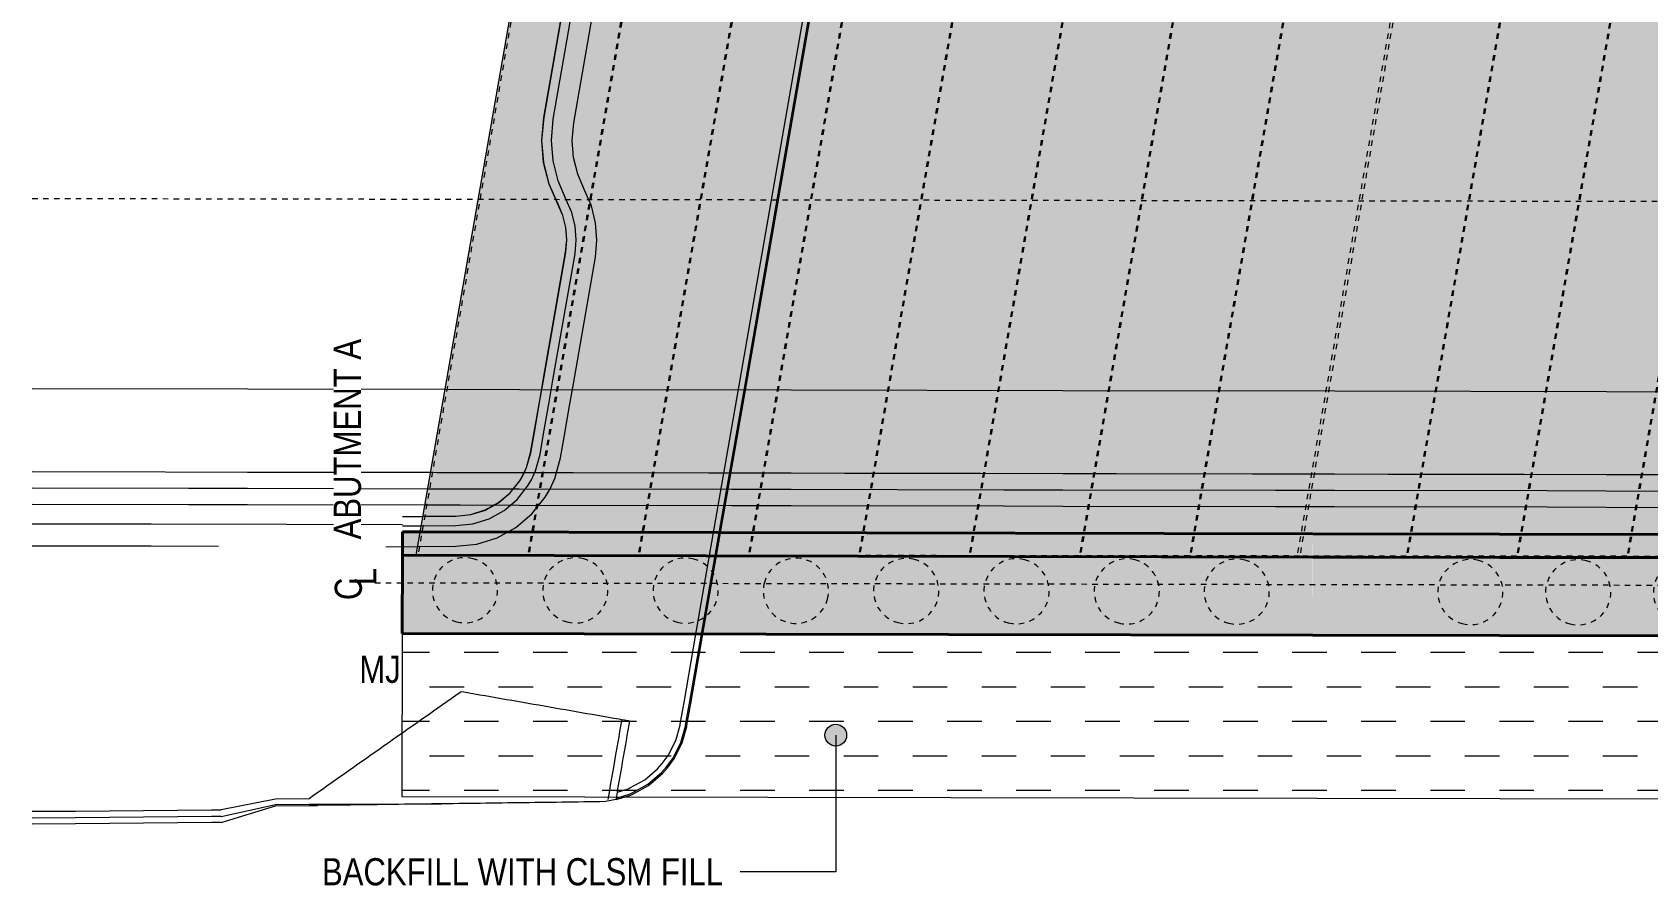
# Model space of a CAD drawing. Header units: metres. Extents: x -1160 to -900, y 3 to 561.
# Drawn here: x -1019.93 to -990.21, y 503.1 to 518.81 of the extents above; entities that cross this region are included whole.
import ezdxf

# ---------------------------------------------------------------- set-up
doc = ezdxf.new("R2010")
doc.units = ezdxf.units.M
for name, pattern in [('Hidden', [0.007144, 0.004763, -0.002381]), ('IMPORT-LNMK-LineCont _3_', [0.004, 0.001, -0.003]), ('JacobsDash', [0.0045, 0.003, -0.0015]), ('JacobsGridLine', [0.0145, 0.01, -0.001, 0.0025, -0.001])]:
    doc.linetypes.add(name, pattern=pattern)
for name, color, linetype, lineweight in [('A-ANNO-NOTE', 7, 'Continuous', 9), ('A-DETL', 7, 'Continuous', 13), ('A-DETL-GENF', 7, 'Continuous', 9), ('G-ANNO-TEXT', 7, 'Continuous', 9), ('S-BEAM', 7, 'Continuous', 40), ('S-BEAM-HDLN', 7, 'JacobsDash', 15), ('S-FNDN-HDLN', 7, 'JacobsDash', 15), ('S-GRID', 7, 'Continuous', 9)]:
    doc.layers.add(name, color=color, linetype=linetype, lineweight=lineweight)
doc.styles.add('Arial Narrow', font='ARIALN.TTF', dxfattribs={"height": 0.5})
doc.styles.add('Arial Narrow_1', font='ARIALN.TTF', dxfattribs={"height": 0.0025})

# ---------------------------------------------------------------- blocks, each defined once
blk = doc.blocks.new('T2DPAA-T2D-C3S-RW-M2D-100010_dwg-40802999-DRG-2873033 - CONSTRUCTION SEQUENCE STAGE A5')
at = {"color": 9, "lineweight": 18, "true_color": 0xc3c3c3}
for p, q in [((14.917, -596.027), (15.07, -596.589)), ((15.366, -596.224), (15.456, -596.555)), ((15.533, -596.179), (15.631, -596.54)), ((15.535, -596.179), (15.633, -596.54)), ((14.854, -602.053), (16.318, -601.925)), ((14.86, -602.078), (16.324, -601.95))]:
    blk.add_line(p, q, dxfattribs=at)
at = {"color": 9, "linetype": 'IMPORT-LNMK-LineCont _3_', "lineweight": 18, "true_color": 0xc3c3c3, "flags": 128}
blk.add_lwpolyline([(19.442, -588.093), (20.455, -591.933), (21.535, -596.023)], dxfattribs=at)
at = {"color": 9, "lineweight": 18, "true_color": 0xc3c3c3, "flags": 128}
for points in [[(16.059, -588.992), (17.071, -592.826), (17.996, -596.333)], [(14.582, -589.385), (15.207, -591.754), (15.593, -593.216), (15.845, -594.171), (16.451, -596.468)], [(14.131, -593.048), (13.815, -591.85), (13.257, -589.737)], [(15.387, -596.22), (14.845, -594.164), (14.207, -591.747), (13.649, -589.632)], [(14.002, -589.539), (14.735, -592.318), (15.012, -593.369), (15.844, -596.521)], [(14.292, -589.462), (15.025, -592.241), (15.303, -593.292), (16.147, -596.495)], [(9.233, -594.404), (9.185, -594.23), (8.521, -591.82), (8.312, -591.051)], [(9.339, -594.375), (9.291, -594.201), (8.627, -591.791), (8.418, -591.023)], [(9.455, -594.343), (9.406, -594.169), (8.743, -591.759), (8.534, -590.992)], [(9.231, -594.405), (9.784, -595.289), (9.992, -596.033)], [(9.342, -594.374), (9.808, -595.282), (9.975, -595.879), (10.257, -596.934), (10.607, -598.234)], [(11.507, -601.317), (11.534, -601.315), (11.606, -601.309), (11.642, -601.306), (11.706, -601.3), (11.806, -601.291), (11.905, -601.283), (12.005, -601.274), (12.104, -601.265), (12.204, -601.256), (12.304, -601.248), (12.403, -601.239), (12.503, -601.23), (12.603, -601.222), (12.702, -601.213), (12.802, -601.204), (12.901, -601.195), (12.967, -601.19), (12.958, -601.09), (12.954, -601.04), (12.95, -600.99), (12.941, -600.891), (12.932, -600.791), (12.924, -600.692), (12.915, -600.592), (12.906, -600.492), (12.897, -600.393), (12.889, -600.293), (12.88, -600.193), (12.871, -600.094), (12.863, -599.994), (12.854, -599.895), (12.845, -599.795), (12.836, -599.695), (12.828, -599.596), (12.819, -599.496), (12.81, -599.397), (12.802, -599.297), (12.793, -599.197), (12.784, -599.098), (12.775, -598.998), (12.767, -598.898), (12.758, -598.799), (12.749, -598.699), (12.741, -598.6), (12.732, -598.5), (12.723, -598.4), (12.714, -598.301), (12.706, -598.201), (12.697, -598.101), (12.693, -598.052), (12.676, -598.037), (12.599, -597.973), (12.523, -597.909), (12.446, -597.845), (12.369, -597.78), (12.293, -597.716), (12.216, -597.652), (12.139, -597.588), (12.063, -597.523), (11.986, -597.459), (11.91, -597.395), (11.833, -597.33), (11.756, -597.266), (11.68, -597.202), (11.603, -597.138), (11.527, -597.073), (11.45, -597.009), (11.373, -596.945), (11.297, -596.88), (11.22, -596.816), (11.144, -596.752), (11.067, -596.688), (10.99, -596.623), (10.914, -596.559), (10.837, -596.495), (10.761, -596.431), (10.684, -596.366), (10.607, -596.302), (10.531, -596.238), (10.454, -596.173), (10.378, -596.109), (10.301, -596.045), (10.224, -595.981), (10.148, -595.916), (10.071, -595.852), (9.905, -595.255), (9.457, -594.342)], [(11.507, -601.317), (11.463, -601.227), (11.425, -601.135), (11.392, -601.041), (11.378, -600.991), (11.365, -600.944), (11.338, -600.848), (11.311, -600.752), (11.284, -600.656), (11.257, -600.559), (11.23, -600.463), (11.203, -600.367), (11.176, -600.27), (11.149, -600.174), (11.122, -600.078), (11.095, -599.981), (11.068, -599.885), (11.042, -599.789), (11.015, -599.692), (10.988, -599.596), (10.961, -599.5), (10.934, -599.404), (10.907, -599.307), (10.88, -599.211), (10.853, -599.115), (10.826, -599.018), (10.799, -598.922), (10.772, -598.826), (10.745, -598.729), (10.718, -598.633), (10.691, -598.537), (10.664, -598.441), (10.637, -598.344), (10.611, -598.248), (10.584, -598.152), (10.557, -598.055), (10.53, -597.959), (10.503, -597.863), (10.476, -597.766), (10.449, -597.67), (10.422, -597.574), (10.395, -597.477), (10.368, -597.381), (10.341, -597.285), (10.314, -597.189), (10.287, -597.092), (10.26, -596.996), (10.244, -596.938), (10.233, -596.9), (10.207, -596.803), (10.18, -596.707), (10.153, -596.611), (10.126, -596.514), (10.099, -596.418), (10.072, -596.322), (10.045, -596.225), (10.019, -596.129), (9.992, -596.033), (9.965, -595.936), (9.951, -595.886)], [(11.468, -601.175), (11.54, -601.169), (11.573, -601.166), (11.64, -601.16), (11.739, -601.152), (11.839, -601.143), (11.938, -601.134), (12.038, -601.125), (12.138, -601.117), (12.237, -601.108), (12.337, -601.099), (12.437, -601.091), (12.536, -601.082), (12.636, -601.073), (12.735, -601.064), (12.835, -601.056), (12.935, -601.047), (12.955, -601.045)], [(11.508, -601.317), (11.658, -601.557), (11.681, -601.587), (11.914, -601.828), (12.19, -602.02), (12.315, -602.082), (12.499, -602.153), (12.827, -602.223), (13.143, -602.228), (13.163, -602.227), (13.47, -602.2), (13.568, -602.191), (14.86, -602.078)], [(11.536, -601.315), (11.678, -601.542), (11.701, -601.571), (11.93, -601.809), (12.202, -601.998), (12.325, -602.059), (12.506, -602.129), (12.83, -602.198), (13.141, -602.203), (13.161, -602.202), (13.468, -602.175), (13.566, -602.166), (14.854, -602.053)], [(11.647, -601.305), (11.758, -601.481), (11.779, -601.509), (11.995, -601.733), (12.251, -601.91), (12.366, -601.968), (12.537, -602.034), (12.841, -602.098), (13.134, -602.104), (13.152, -602.102), (13.459, -602.075), (13.558, -602.067), (14.828, -601.955), (16.292, -601.827)]]:
    blk.add_lwpolyline(points, dxfattribs=at)
at = {"color": 253, "lineweight": 18, "true_color": 0xa8a8a8, "flags": 128}
for points in [[(15.07, -596.589), (15.255, -597.27), (15.394, -597.635), (15.602, -597.965), (15.872, -598.247), (16.192, -598.47), (16.55, -598.626), (16.712, -598.67), (16.931, -598.707), (17.321, -598.712), (17.707, -598.678), (18.294, -598.627), (18.703, -598.591), (21.056, -598.386), (21.37, -598.332), (21.671, -598.226), (21.951, -598.073), (22.201, -597.875), (22.449, -597.678), (22.726, -597.525), (23.024, -597.42), (23.346, -597.363), (28.001, -596.957)], [(15.456, -596.555), (15.623, -597.17), (15.735, -597.464), (15.903, -597.73), (16.12, -597.957), (16.378, -598.137), (16.666, -598.262), (16.797, -598.298), (16.974, -598.328), (17.288, -598.332), (17.673, -598.298), (18.261, -598.247), (18.67, -598.211), (21.023, -598.006), (21.275, -597.962), (21.516, -597.878), (21.74, -597.755), (21.94, -597.596), (22.237, -597.361), (22.569, -597.177), (22.927, -597.051), (23.313, -596.983), (27.968, -596.577)], [(15.631, -596.54), (15.79, -597.125), (15.89, -597.386), (16.04, -597.623), (16.233, -597.825), (16.463, -597.986), (16.719, -598.097), (16.836, -598.129), (16.993, -598.156), (17.273, -598.159), (17.658, -598.126), (18.246, -598.074), (18.654, -598.039), (21.008, -597.833), (21.231, -597.795), (21.445, -597.72), (21.644, -597.61), (21.822, -597.47), (22.141, -597.216), (22.498, -597.019), (22.883, -596.883), (23.298, -596.811), (27.953, -596.405)], [(15.633, -596.54), (15.792, -597.124), (15.892, -597.386), (16.041, -597.622), (16.234, -597.824), (16.463, -597.984), (16.72, -598.096), (16.836, -598.127), (16.993, -598.154), (17.273, -598.158), (17.658, -598.124), (18.245, -598.073), (18.654, -598.037), (21.008, -597.831), (21.231, -597.793), (21.445, -597.718), (21.643, -597.609), (21.821, -597.468), (22.14, -597.215), (22.497, -597.017), (22.882, -596.881), (23.298, -596.809), (27.953, -596.403)], [(15.844, -596.521), (16.011, -597.152), (16.288, -598.203), (17.286, -601.987), (17.564, -603.038), (18.562, -606.821), (18.839, -607.873), (19.838, -611.656), (20.115, -612.707), (21.113, -616.491), (21.391, -617.542), (22.389, -621.325), (22.666, -622.376), (23.611, -625.956)], [(16.147, -596.495), (16.301, -597.076), (16.578, -598.127), (17.576, -601.91), (17.854, -602.961), (18.852, -606.745), (19.129, -607.796), (20.128, -611.579), (20.405, -612.631), (21.403, -616.414), (21.681, -617.465), (22.679, -621.249), (22.956, -622.3), (23.914, -625.93)], [(16.451, -596.468), (16.482, -596.588), (16.868, -598.05), (17.12, -599.006), (17.758, -601.423), (18.144, -602.885), (18.396, -603.84), (19.034, -606.257), (19.42, -607.719), (19.672, -608.675), (20.309, -611.092), (20.695, -612.554), (20.947, -613.509), (21.585, -615.927), (21.971, -617.389), (22.223, -618.344), (22.861, -620.761), (23.246, -622.223), (23.499, -623.178), (24.136, -625.596), (24.217, -625.903)], [(17.996, -596.333), (18.347, -597.66), (19.622, -602.495), (20.898, -607.329), (22.174, -612.164), (23.449, -616.998), (24.725, -621.833), (25.763, -625.768)], [(16.292, -601.827), (19.599, -601.538), (24.58, -601.102), (29.561, -600.666), (34.542, -600.231), (39.523, -599.795), (44.504, -599.359), (44.76, -599.337), (48.687, -598.993), (49.484, -598.923), (52.117, -598.693)], [(16.318, -601.925), (19.607, -601.638), (24.588, -601.202), (29.569, -600.766), (34.55, -600.33), (39.531, -599.894), (44.512, -599.459), (44.769, -599.436), (48.696, -599.093), (49.493, -599.023), (52.143, -598.791)], [(16.324, -601.95), (19.61, -601.663), (24.591, -601.227), (29.571, -600.791), (34.552, -600.355), (39.533, -599.919), (44.514, -599.484), (44.771, -599.461), (48.698, -599.118), (49.495, -599.048), (52.149, -598.816)]]:
    blk.add_lwpolyline(points, dxfattribs=at)
at = {"color": 253, "linetype": 'IMPORT-LNMK-LineCont _3_', "lineweight": 18, "true_color": 0xa8a8a8, "flags": 128}
blk.add_lwpolyline([(21.535, -596.023), (21.731, -596.767), (23.007, -601.602), (24.282, -606.436), (25.558, -611.271), (26.833, -616.105), (28.109, -620.94), (29.301, -625.458)], dxfattribs=at)
blk = doc.blocks.new('T2DPAA-T2D-PWC-RW-M2D-100010_RoadDesign_rvt-2-DRG-2873033 - CONSTRUCTION SEQUENCE STAGE A5')
at = {"color": 254, "lineweight": 18, "true_color": 0xe3e3e3, "rotation": 75.11694444444437}
blk.add_blockref('T2DPAA-T2D-C3S-RW-M2D-100010_dwg-40802999-DRG-2873033 - CONSTRUCTION SEQUENCE STAGE A5', (-1722.337, 648.01), dxfattribs=at)
blk = doc.blocks.new('06_SFR_GCT_Girder_SuperT_BR08Edge_CS - Super T - 1815-6270606-DRG-2873033 - CONSTRUCTION SEQUENCE STAGE A5')
at = {"layer": 'S-BEAM', "color": 8, "linetype": 'Hidden', "lineweight": 9, "true_color": 0x808080}
for p, q in [((-1113.445, 544.59), (-1119.617, 509.162)), ((-1111.436, 544.588), (-1117.608, 509.16)), ((-1112.441, 544.589), (-1113.445, 544.59)), ((-1111.436, 544.589), (-1112.441, 544.589)), ((-1118.614, 509.161), (-1119.617, 509.162)), ((-1117.608, 509.16), (-1118.614, 509.161))]:
    blk.add_line(p, q, dxfattribs=at)
blk = doc.blocks.new('06_SFR_GCT_Girder_SuperT_BR08Edge_CS - Super T - 1815-6270390-DRG-2873033 - CONSTRUCTION SEQUENCE STAGE A5')
at = {"layer": 'S-BEAM', "color": 8, "linetype": 'Hidden', "lineweight": 9, "true_color": 0x808080}
for p, q in [((-1115.475, 544.592), (-1121.647, 509.164)), ((-1113.466, 544.59), (-1119.638, 509.162)), ((-1114.471, 544.591), (-1115.475, 544.592)), ((-1113.466, 544.591), (-1114.471, 544.591)), ((-1120.646, 509.163), (-1121.647, 509.164)), ((-1119.638, 509.162), (-1120.646, 509.163))]:
    blk.add_line(p, q, dxfattribs=at)
blk = doc.blocks.new('06_SFR_GCT_Girder_SuperT_BR08Edge_CS - Super T - 1815-6270051-DRG-2873033 - CONSTRUCTION SEQUENCE STAGE A5')
at = {"layer": 'S-BEAM', "color": 8, "linetype": 'Hidden', "lineweight": 9, "true_color": 0x808080}
for p, q in [((-1117.505, 544.594), (-1123.677, 509.166)), ((-1115.495, 544.592), (-1121.668, 509.164)), ((-1116.501, 544.593), (-1117.505, 544.594)), ((-1115.495, 544.593), (-1116.501, 544.593)), ((-1122.676, 509.165), (-1123.677, 509.166)), ((-1121.668, 509.164), (-1122.676, 509.165))]:
    blk.add_line(p, q, dxfattribs=at)
blk = doc.blocks.new('06_SFR_GCT_Girder_SuperT_BR08Edge_CS - Super T - 1815-6269499-DRG-2873033 - CONSTRUCTION SEQUENCE STAGE A5')
at = {"layer": 'S-BEAM', "color": 8, "linetype": 'Hidden', "lineweight": 9, "true_color": 0x808080}
for p, q in [((-1121.493, 544.598), (-1127.665, 509.17)), ((-1119.484, 544.596), (-1125.656, 509.168)), ((-1120.486, 544.597), (-1121.493, 544.598)), ((-1119.484, 544.596), (-1120.486, 544.597)), ((-1126.659, 509.169), (-1127.665, 509.17)), ((-1125.656, 509.168), (-1126.659, 509.169))]:
    blk.add_line(p, q, dxfattribs=at)
blk = doc.blocks.new('06_SFR_GCT_Girder_SuperT_BR08Edge_CS - Super T - 1815-6268857-DRG-2873033 - CONSTRUCTION SEQUENCE STAGE A5')
at = {"layer": 'S-BEAM', "color": 8, "linetype": 'Hidden', "lineweight": 9, "true_color": 0x808080}
for p, q in [((-1123.523, 544.6), (-1129.695, 509.172)), ((-1121.514, 544.598), (-1127.686, 509.17)), ((-1122.516, 544.599), (-1123.523, 544.6)), ((-1121.514, 544.598), (-1122.516, 544.599)), ((-1128.688, 509.171), (-1129.695, 509.172)), ((-1127.686, 509.17), (-1128.688, 509.171))]:
    blk.add_line(p, q, dxfattribs=at)
blk = doc.blocks.new('06_SFR_GCT_Girder_SuperT_BR08Edge_CS - Super T - 1815-6267993-DRG-2873033 - CONSTRUCTION SEQUENCE STAGE A5')
at = {"layer": 'S-BEAM', "color": 8, "linetype": 'Hidden', "lineweight": 9, "true_color": 0x808080}
for p, q in [((-1125.553, 544.602), (-1131.725, 509.174)), ((-1123.543, 544.6), (-1129.716, 509.172)), ((-1124.546, 544.601), (-1125.553, 544.602)), ((-1123.543, 544.6), (-1124.546, 544.601)), ((-1130.714, 509.173), (-1131.725, 509.174)), ((-1129.716, 509.172), (-1130.714, 509.173))]:
    blk.add_line(p, q, dxfattribs=at)
blk = doc.blocks.new('06_SFR_GCT_Girder_SuperT_BR08Edge_CS - Super T - 1815-6267463-DRG-2873033 - CONSTRUCTION SEQUENCE STAGE A5')
at = {"layer": 'S-BEAM', "color": 8, "linetype": 'Hidden', "lineweight": 9, "true_color": 0x808080}
for p, q in [((-1127.582, 544.604), (-1133.755, 509.176)), ((-1125.573, 544.602), (-1131.745, 509.174)), ((-1126.576, 544.603), (-1127.582, 544.604)), ((-1125.573, 544.602), (-1126.576, 544.603)), ((-1132.748, 509.175), (-1133.755, 509.176)), ((-1131.745, 509.173), (-1132.748, 509.175))]:
    blk.add_line(p, q, dxfattribs=at)
blk = doc.blocks.new('06_SFR_GCT_Girder_SuperT_BR08Edge_CS - Super T - 1815-6267083-DRG-2873033 - CONSTRUCTION SEQUENCE STAGE A5')
at = {"layer": 'S-BEAM', "color": 8, "linetype": 'Hidden', "lineweight": 9, "true_color": 0x808080}
for p, q in [((-1129.612, 544.606), (-1135.784, 509.178)), ((-1127.603, 544.604), (-1133.775, 509.176)), ((-1128.606, 544.605), (-1129.612, 544.606)), ((-1127.603, 544.604), (-1128.606, 544.605)), ((-1134.773, 509.176), (-1135.784, 509.178)), ((-1133.775, 509.175), (-1134.773, 509.176))]:
    blk.add_line(p, q, dxfattribs=at)
blk = doc.blocks.new('06_SFR_GCT_Girder_SuperT_BR08Edge_CS - Super T - 1815-6266581-DRG-2873033 - CONSTRUCTION SEQUENCE STAGE A5')
at = {"layer": 'S-BEAM', "color": 8, "linetype": 'Hidden', "lineweight": 9, "true_color": 0x808080}
for p, q in [((-1131.642, 544.608), (-1137.814, 509.179)), ((-1129.633, 544.605), (-1135.805, 509.177)), ((-1129.633, 544.605), (-1131.642, 544.608)), ((-1135.805, 509.177), (-1137.814, 509.179))]:
    blk.add_line(p, q, dxfattribs=at)
blk = doc.blocks.new('06_SFR_GCT_Girder_SuperT_BR08Edge_CS - Super T - 1815-6266069-DRG-2873033 - CONSTRUCTION SEQUENCE STAGE A5')
at = {"layer": 'S-BEAM', "color": 8, "linetype": 'Hidden', "lineweight": 9, "true_color": 0x808080}
for p, q in [((-1133.672, 544.607), (-1139.844, 509.181)), ((-1131.663, 544.605), (-1137.835, 509.179)), ((-1131.663, 544.605), (-1133.672, 544.607)), ((-1139.844, 509.181), (-1139.844, 509.179)), ((-1137.835, 509.177), (-1139.844, 509.179)), ((-1137.835, 509.179), (-1137.835, 509.177))]:
    blk.add_line(p, q, dxfattribs=at)
blk = doc.blocks.new('06_SFR_GCT_Girder_SuperT_BR08Edge_CS - Super T - 1815-6266048-DRG-2873033 - CONSTRUCTION SEQUENCE STAGE A5')
at = {"layer": 'S-BEAM', "color": 8, "linetype": 'Hidden', "lineweight": 9, "true_color": 0x808080}
for p, q in [((-1135.712, 544.609), (-1141.884, 509.183)), ((-1133.693, 544.606), (-1139.865, 509.181)), ((-1133.693, 544.606), (-1135.712, 544.609)), ((-1141.884, 509.183), (-1141.884, 509.181)), ((-1139.865, 509.178), (-1141.884, 509.181)), ((-1139.865, 509.181), (-1139.865, 509.178))]:
    blk.add_line(p, q, dxfattribs=at)
blk = doc.blocks.new('06_SFR_GCT_Girder_SuperT_BR08Edge_CS - Super T - 1815-6269797-DRG-2873033 - CONSTRUCTION SEQUENCE STAGE A5')
at = {"layer": 'S-BEAM', "color": 8, "linetype": 'Hidden', "lineweight": 9, "true_color": 0x808080}
for p, q in [((-1119.534, 544.596), (-1125.707, 509.168)), ((-1117.525, 544.594), (-1123.697, 509.166)), ((-1118.531, 544.595), (-1119.534, 544.596)), ((-1117.525, 544.594), (-1118.531, 544.595)), ((-1124.706, 509.167), (-1125.707, 509.168)), ((-1123.697, 509.166), (-1124.706, 509.167))]:
    blk.add_line(p, q, dxfattribs=at)
blk = doc.blocks.new('01_SFO_FRP_Pile_CastInPlace_CS_BR08 - CAST-IN-PLACE PILE - 1200-8660960-DRG-2873033 - CONSTRUCTION SEQUENCE STAGE A5')
at = {"layer": 'S-FNDN-HDLN'}
for start, end in [(90, 270), (270, 90)]:
    blk.add_arc((0, 0), 0.6, start, end, dxfattribs=at)
blk = doc.blocks.new('01_SFO_FRP_Pile_CastInPlace_CS_BR08 - CAST-IN-PLACE PILE - 1200-8660993-DRG-2873033 - CONSTRUCTION SEQUENCE STAGE A5')
at = {"layer": 'S-FNDN-HDLN'}
for start, end in [(90, 270), (270, 90)]:
    blk.add_arc((0, 0), 0.6, start, end, dxfattribs=at)
blk = doc.blocks.new('01_SFO_FRP_Pile_CastInPlace_CS_BR08 - CAST-IN-PLACE PILE - 1200-8660884-DRG-2873033 - CONSTRUCTION SEQUENCE STAGE A5')
at = {"layer": 'S-FNDN-HDLN'}
for start, end in [(90, 270), (270, 90)]:
    blk.add_arc((0, 0), 0.6, start, end, dxfattribs=at)
blk = doc.blocks.new('01_SFO_FRP_Pile_CastInPlace_CS_BR08 - CAST-IN-PLACE PILE - 1200-8661059-DRG-2873033 - CONSTRUCTION SEQUENCE STAGE A5')
at = {"layer": 'S-FNDN-HDLN'}
for start, end in [(90, 270), (270, 90)]:
    blk.add_arc((0, 0), 0.6, start, end, dxfattribs=at)
blk = doc.blocks.new('01_SFO_FRP_Pile_CastInPlace_CS_BR08 - CAST-IN-PLACE PILE - 1200-8661047-DRG-2873033 - CONSTRUCTION SEQUENCE STAGE A5')
at = {"layer": 'S-FNDN-HDLN'}
for start, end in [(90, 270), (270, 90)]:
    blk.add_arc((0, 0), 0.6, start, end, dxfattribs=at)
blk = doc.blocks.new('01_SFO_FRP_Pile_CastInPlace_CS_BR08 - CAST-IN-PLACE PILE - 1200-8661025-DRG-2873033 - CONSTRUCTION SEQUENCE STAGE A5')
at = {"layer": 'S-FNDN-HDLN'}
for start, end in [(90, 270), (270, 90)]:
    blk.add_arc((0, 0), 0.6, start, end, dxfattribs=at)
blk = doc.blocks.new('CS_Annot_Centreline Symbol1 - CS_Annot_Centreline Symbol-7988197-DRG-2873033 - CONSTRUCTION SEQUENCE STAGE A5')
at = {"layer": 'A-ANNO-NOTE', "char_height": 0.0025, "attachment_point": 1, "rotation": 180, "style": 'Arial Narrow_1'}
for s, insert, width in [('L', (0.00115, -0.00329), 0.0019241), ('C  ', (0.00252, -0.00463), 0.0044093)]:
    blk.add_mtext(s, dxfattribs=dict(at, insert=insert, width=width))

msp = doc.modelspace()

# ---------------------------------------------------------------- hatches: boundary and pattern name
at = {"layer": 'A-DETL-GENF', "true_color": 0x808080, "transparency": 33554532}
h = msp.add_hatch(color=8, dxfattribs=at)
h.paths.add_polyline_path([(-996.369, 509.579), (-996.37, 509.579), (-1012.798, 509.61), (-1012.873, 509.183), (-996.37, 509.168)])
h.paths.add_polyline_path([(-982.426, 509.154), (-982.356, 509.553), (-996.369, 509.579), (-996.369, 509.168), (-982.974, 509.155)])
h.paths.add_polyline_path([(-1006.775, 544.184), (-990.208, 544.184), (-990.209, 544.596), (-1006.7, 544.611), (-1006.753, 544.309)])
h.paths.add_polyline_path([(-990.207, 544.184), (-976.323, 544.184), (-976.253, 544.583), (-990.207, 544.596), (-990.207, 544.309)])
msp.add_hatch(color=8, dxfattribs=at).paths.add_polyline_path([(-982.356, 509.553), (-976.323, 544.184), (-990.207, 544.184), (-990.208, 544.184), (-1006.775, 544.184), (-1012.798, 509.61), (-982.356, 509.553)])
at = {"layer": 'A-DETL-GENF'}
h = msp.add_hatch(dxfattribs=at)
h.set_pattern_fill('FP_1', color=256, style=0, pattern_type=2)
h.set_pattern_definition([(0, (-1244.3979, -694.024), (0.635, 0.635), [0.635, -0.635])])
h.paths.add_polyline_path([(-978.365, 504.676), (-978.36, 507.676), (-1013.124, 507.741), (-1013.13, 504.741), (-979.278, 504.678)])
at = {"layer": 'G-ANNO-TEXT'}
h = msp.add_hatch(color=256, dxfattribs=at)
edge = h.paths.add_edge_path()
edge.add_arc((-1005.148, 505.87), 0.2, 0, 360)
at = {"layer": 'S-BEAM', "lineweight": 5, "true_color": 0xc0c0c0}
for points in [[(-996.37, 509.149), (-996.37, 509.168), (-1012.873, 509.183), (-1012.798, 509.61), (-1013.121, 509.611), (-1013.121, 509.181), (-996.37, 509.149)], [(-982.357, 509.123), (-982.356, 509.553), (-982.426, 509.154), (-996.37, 509.168), (-996.369, 509.149), (-982.974, 509.124)], [(-996.373, 507.709), (-996.37, 509.149), (-1013.122, 509.181), (-1013.125, 507.741), (-996.834, 507.71)], [(-982.358, 507.683), (-982.356, 509.123), (-996.369, 509.149), (-996.37, 507.709), (-982.974, 507.684)]]:
    msp.add_hatch(color=9, dxfattribs=at).paths.add_polyline_path(points)

# ---------------------------------------------------------------- linework, layer by layer
at = {"layer": 'A-DETL', "lineweight": 18}
for p, q in [((-1006.7, 544.612), (-1012.873, 509.183)), ((-1012.873, 509.183), (-982.426, 509.154))]:
    msp.add_line(p, q, dxfattribs=at)
at = {"layer": 'A-DETL', "lineweight": 15}
for p, q in [((-1013.124, 507.741), (-1013.13, 504.741)), ((-978.36, 507.676), (-1013.124, 507.741)), ((-1013.13, 504.741), (-978.365, 504.676))]:
    msp.add_line(p, q, dxfattribs=at)
at = {"layer": 'G-ANNO-TEXT'}
for p, q in [((-1005.148, 505.87), (-1005.148, 503.356)), ((-1006.895, 503.356), (-1006.908, 503.356)), ((-1005.148, 503.356), (-1006.895, 503.356))]:
    msp.add_line(p, q, dxfattribs=at)
msp.add_circle((-1005.148, 505.87), 0.2, dxfattribs=at)
at = {"layer": 'S-BEAM'}
for p, q in [((-1013.121, 509.611), (-1013.122, 509.181)), ((-1013.12, 509.611), (-1013.121, 509.611)), ((-1012.798, 509.61), (-1013.12, 509.611)), ((-1013.125, 507.741), (-1013.122, 509.181)), ((-1013.122, 509.181), (-996.37, 509.149)), ((-996.37, 509.149), (-996.369, 509.149)), ((-996.37, 509.149), (-996.37, 509.149)), ((-996.369, 509.149), (-982.356, 509.123)), ((-996.373, 507.709), (-1013.125, 507.741)), ((-996.373, 507.709), (-996.372, 507.709)), ((-996.373, 507.709), (-996.373, 507.709)), ((-982.358, 507.683), (-996.372, 507.709))]:
    msp.add_line(p, q, dxfattribs=at)
at = {"layer": 'S-BEAM', "color": 250, "true_color": 0x323232}
for p, q in [((-996.369, 509.579), (-1012.798, 509.61)), ((-996.37, 509.579), (-996.369, 509.579)), ((-996.369, 509.579), (-996.368, 509.579)), ((-996.368, 509.579), (-982.356, 509.553))]:
    msp.add_line(p, q, dxfattribs=at)
at = {"layer": 'S-BEAM-HDLN'}
msp.add_line((-1013.122, 509.181), (-1013.125, 507.741), dxfattribs=at)
at = {"layer": 'S-FNDN-HDLN'}
for centre, start, end in [((-1011.972, 508.538), 75.1169, 255.1169), ((-1011.972, 508.538), 255.1169, 75.1169), ((-1009.94, 508.535), 75.1169, 255.1169), ((-1009.94, 508.535), 255.1169, 75.1169), ((-1007.911, 508.531), 75.1169, 255.1169), ((-1007.911, 508.531), 255.1169, 75.1169), ((-1005.881, 508.527), 345.1169, 165.1169), ((-1003.852, 508.523), 75.1169, 255.1169), ((-1003.852, 508.523), 255.1169, 75.1169), ((-1005.881, 508.527), 165.1169, 345.1169)]:
    msp.add_arc(centre, 0.6, start, end, dxfattribs=at)
at = {"layer": 'S-GRID', "linetype": 'JacobsGridLine', "lineweight": 18}
msp.add_line((-1013.628, 508.677), (-981.592, 508.617), dxfattribs=at)

# ---------------------------------------------------------------- block references
at = {"lineweight": 5}
msp.add_blockref('T2DPAA-T2D-PWC-RW-M2D-100010_RoadDesign_rvt-2-DRG-2873033 - CONSTRUCTION SEQUENCE STAGE A5', (129.047, 0), dxfattribs=at)
at = {"layer": 'A-ANNO-NOTE', "xscale": 200, "yscale": 200, "zscale": 200, "rotation": 269.9999999999306}
msp.add_blockref('CS_Annot_Centreline Symbol1 - CS_Annot_Centreline Symbol-7988197-DRG-2873033 - CONSTRUCTION SEQUENCE STAGE A5', (-1013.442, 508.86), dxfattribs=at)
at = {"layer": 'S-BEAM', "color": 8, "linetype": 'Hidden', "lineweight": 9, "true_color": 0x808080}
for name in ['06_SFR_GCT_Girder_SuperT_BR08Edge_CS - Super T - 1815-6266048-DRG-2873033 - CONSTRUCTION SEQUENCE STAGE A5', '06_SFR_GCT_Girder_SuperT_BR08Edge_CS - Super T - 1815-6266069-DRG-2873033 - CONSTRUCTION SEQUENCE STAGE A5', '06_SFR_GCT_Girder_SuperT_BR08Edge_CS - Super T - 1815-6266581-DRG-2873033 - CONSTRUCTION SEQUENCE STAGE A5', '06_SFR_GCT_Girder_SuperT_BR08Edge_CS - Super T - 1815-6267083-DRG-2873033 - CONSTRUCTION SEQUENCE STAGE A5', '06_SFR_GCT_Girder_SuperT_BR08Edge_CS - Super T - 1815-6267463-DRG-2873033 - CONSTRUCTION SEQUENCE STAGE A5', '06_SFR_GCT_Girder_SuperT_BR08Edge_CS - Super T - 1815-6267993-DRG-2873033 - CONSTRUCTION SEQUENCE STAGE A5', '06_SFR_GCT_Girder_SuperT_BR08Edge_CS - Super T - 1815-6268857-DRG-2873033 - CONSTRUCTION SEQUENCE STAGE A5', '06_SFR_GCT_Girder_SuperT_BR08Edge_CS - Super T - 1815-6269499-DRG-2873033 - CONSTRUCTION SEQUENCE STAGE A5', '06_SFR_GCT_Girder_SuperT_BR08Edge_CS - Super T - 1815-6269797-DRG-2873033 - CONSTRUCTION SEQUENCE STAGE A5', '06_SFR_GCT_Girder_SuperT_BR08Edge_CS - Super T - 1815-6270051-DRG-2873033 - CONSTRUCTION SEQUENCE STAGE A5', '06_SFR_GCT_Girder_SuperT_BR08Edge_CS - Super T - 1815-6270390-DRG-2873033 - CONSTRUCTION SEQUENCE STAGE A5', '06_SFR_GCT_Girder_SuperT_BR08Edge_CS - Super T - 1815-6270606-DRG-2873033 - CONSTRUCTION SEQUENCE STAGE A5']:
    msp.add_blockref(name, (129.047, 0), dxfattribs=at)
at = {"layer": 'S-FNDN-HDLN'}
for name, p, rotation in [('01_SFO_FRP_Pile_CastInPlace_CS_BR08 - CAST-IN-PLACE PILE - 1200-8660960-DRG-2873033 - CONSTRUCTION SEQUENCE STAGE A5', (-1001.822, 508.519), 345.1169444444437), ('01_SFO_FRP_Pile_CastInPlace_CS_BR08 - CAST-IN-PLACE PILE - 1200-8660993-DRG-2873033 - CONSTRUCTION SEQUENCE STAGE A5', (-999.793, 508.516), 345.1169444444437), ('01_SFO_FRP_Pile_CastInPlace_CS_BR08 - CAST-IN-PLACE PILE - 1200-8661025-DRG-2873033 - CONSTRUCTION SEQUENCE STAGE A5', (-997.77, 508.512), 345.1169444444437), ('01_SFO_FRP_Pile_CastInPlace_CS_BR08 - CAST-IN-PLACE PILE - 1200-8661047-DRG-2873033 - CONSTRUCTION SEQUENCE STAGE A5', (-993.47, 508.504), 165.1169444444439), ('01_SFO_FRP_Pile_CastInPlace_CS_BR08 - CAST-IN-PLACE PILE - 1200-8661059-DRG-2873033 - CONSTRUCTION SEQUENCE STAGE A5', (-991.487, 508.5), 165.1169444444439), ('01_SFO_FRP_Pile_CastInPlace_CS_BR08 - CAST-IN-PLACE PILE - 1200-8660884-DRG-2873033 - CONSTRUCTION SEQUENCE STAGE A5', (-989.504, 508.496), 165.1169444444439)]:
    msp.add_blockref(name, p, dxfattribs=dict(at, rotation=rotation))

# ---------------------------------------------------------------- next in the draw order: texts
at = {"layer": 'A-ANNO-NOTE', "insert": (-1014.386, 509.473), "char_height": 0.5, "attachment_point": 1, "rotation": 90, "style": 'Arial Narrow', "bg_fill": 3, "box_fill_scale": 1, "bg_fill_color": 256, "bg_fill_true_color": 13158600, "bg_fill_transparency": 0}
msp.add_mtext('ABUTMENT A', dxfattribs=at)
at = {"layer": 'G-ANNO-TEXT', "insert": (-1013.916, 507.333), "char_height": 0.5, "attachment_point": 1, "style": 'Arial Narrow', "bg_fill": 3, "box_fill_scale": 1, "bg_fill_color": 256, "bg_fill_true_color": 13158600, "bg_fill_transparency": 0}
msp.add_mtext('MJ', dxfattribs=at)
at = {"layer": 'G-ANNO-TEXT', "insert": (-1014.603, 503.606), "char_height": 0.5, "attachment_point": 1, "style": 'Arial Narrow', "bg_fill": 3, "box_fill_scale": 1, "bg_fill_color": 256, "bg_fill_transparency": 0}
msp.add_mtext('BACKFILL WITH CLSM FILL', dxfattribs=at)

doc.saveas('drawing.dxf')
